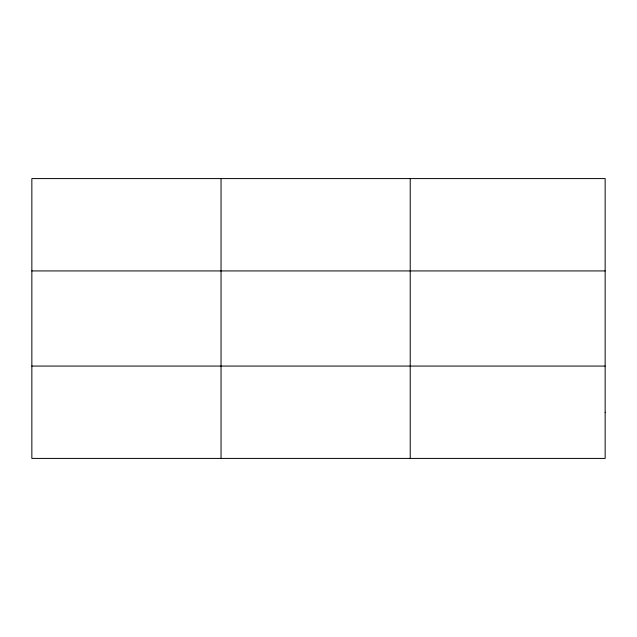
<?xml version="1.0" encoding="UTF-8"?>
<svg xmlns="http://www.w3.org/2000/svg" width="637" height="637" viewBox="0 0 637 637"><rect width="100%" height="100%" fill="white"/><g stroke="black" fill="none" stroke-linecap="round" stroke-linejoin="round"><path stroke-width="0.96" d="M221.039 178.583L221.039 458.417M410.228 178.583L410.228 458.417M31.85 270.932L605.15 270.932M31.85 366.068L605.15 366.068M605.15 412.243L605.15 458.417L31.85 458.417L31.85 178.583L605.15 178.583L605.15 412.243"/></g></svg>
